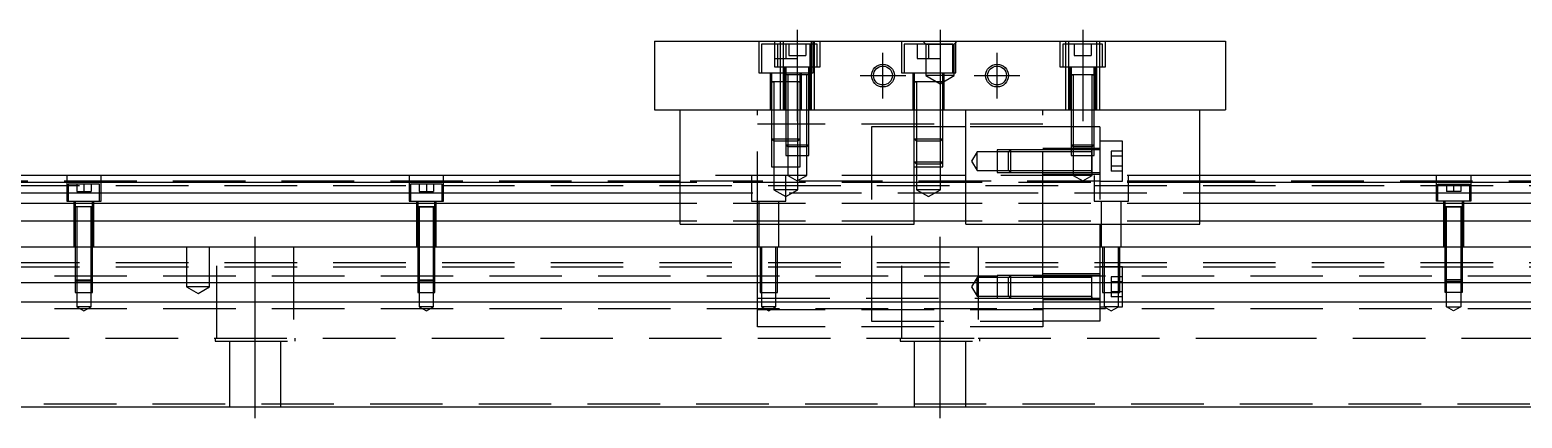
# Model space of a CAD drawing. Extents: x -11 to 1022, y -255 to 77.
# Drawn here: x 250.5 to 512, y -220.8 to -152.8 of the extents above; entities that cross this region are included whole.
import ezdxf

# ---------------------------------------------------------------- set-up
doc = ezdxf.new("R2010")
doc.units = 0
doc.linetypes.add('CENTER', pattern=[50.8, 31.75, -6.35, 6.35, -6.35])
doc.linetypes.add('DASHED', pattern=[19.05, 12.7, -6.35])
doc.layers.get('0').update_dxf_attribs({"linetype": 'CONTINUOUS'})
doc.layers.add('CENTER', color=1, linetype='CENTER')

msp = doc.modelspace()

# ---------------------------------------------------------------- linework, layer by layer
at = {"color": 7, "linetype": 'CONTINUOUS'}
for p, q in [((360, -154.8), (460, -154.8)), ((360, -154.8), (360, -166.8)), ((460, -154.8), (460, -166.8)), ((360, -166.8), (460, -166.8)), ((364.5, -186.8), (364.5, -166.8)), ((405.5, -186.8), (405.5, -166.8)), ((414.5, -186.8), (414.5, -166.8)), ((455.5, -186.8), (455.5, -166.8)), ((364.5, -178.3), (0, -178.3)), ((364.5, -179.552272), (0, -179.552272)), ((414.5, -178.3), (405.5, -178.3)), ((414.5, -179.552272), (405.5, -179.552272)), ((820, -178.3), (455.5, -178.3)), ((820, -179.552272), (455.5, -179.552272)), ((0, -181.32668), (364.5, -181.32668)), ((405.5, -181.32668), (414.5, -181.32668)), ((455.5, -181.32668), (820, -181.32668)), ((364.5, -183.223076), (0, -183.223076)), ((414.5, -183.223076), (405.5, -183.223076)), ((820, -183.223076), (455.5, -183.223076)), ((364.5, -186.277372), (0, -186.277372)), ((364.5, -186.8), (405.5, -186.8)), ((414.5, -186.277372), (405.5, -186.277372)), ((414.5, -186.8), (455.5, -186.8)), ((820, -186.277372), (455.5, -186.277372)), ((0, -190.8), (820, -190.8)), ((820, -197.1), (0, -197.1)), ((820, -200.5), (0, -200.5)), ((0, -218.8), (820, -218.8))]:
    msp.add_line(p, q, dxfattribs=at)
at = {"color": 3, "linetype": 'DASHED'}
for p, q in [((378.25, -154.8), (378.25, -160.3)), ((381.5, -155.3), (378.75, -155.3)), ((378.75, -155.3), (378.75, -160.3)), ((381, -154.8), (381, -159.3)), ((388.5, -155.3), (381.5, -155.3)), ((381.5, -155.3), (381.5, -159.3)), ((382.000006, -154.8), (382.000006, -155.3)), ((382.000006, -155.3), (382.000006, -159.3)), ((382.5, -154.8), (382.5, -166.8)), ((383, -155.3), (383, -157.8)), ((383.5, -155.3), (383.5, -157.3)), ((385, -155.3), (385, -157.3)), ((386.5, -155.3), (386.5, -157.3)), ((387.25, -159.3), (387.25, -155.3)), ((387.5, -166.8), (387.5, -154.8)), ((387.75, -160.3), (387.75, -154.8)), ((387.999994, -155.3), (387.999994, -154.8)), ((387.999994, -159.3), (387.999994, -155.3)), ((388.5, -159.3), (388.5, -155.3)), ((389, -159.3), (389, -154.8)), ((403.25, -154.8), (403.25, -160.3)), ((412.25, -155.3), (403.75, -155.3)), ((403.75, -155.3), (403.75, -160.3)), ((406, -155.3), (406, -157.8)), ((407.5, -155.3), (407, -154.8)), ((407.5, -155.3), (407.5, -160.8)), ((407.5, -155.3), (412.5, -155.3)), ((408, -155.3), (408, -157.8)), ((410, -155.3), (410, -157.8)), ((412.25, -160.3), (412.25, -155.3)), ((412.5, -155.3), (413, -154.8)), ((412.5, -160.8), (412.5, -155.3)), ((412.75, -160.3), (412.75, -154.8)), ((431, -154.8), (431, -159.3)), ((438.5, -155.3), (431.5, -155.3)), ((431.5, -155.3), (431.5, -159.3)), ((432.000006, -154.8), (432.000006, -155.3)), ((432.000006, -155.3), (432.000006, -159.3)), ((432.5, -154.8), (432.5, -166.8)), ((433.5, -155.3), (433.5, -157.3)), ((435, -155.3), (435, -157.3)), ((436.5, -155.3), (436.5, -157.3)), ((437.5, -166.8), (437.5, -154.8)), ((437.999994, -155.3), (437.999994, -154.8)), ((437.999994, -159.3), (437.999994, -155.3)), ((438.5, -159.3), (438.5, -155.3)), ((439, -159.3), (439, -154.8)), ((381, -157.8), (383, -157.8)), ((381, -159.3), (389, -159.3)), ((382.000006, -159.3), (382.000006, -166.8)), ((382.75, -159.3), (382.75, -166.8)), ((383, -157.8), (385, -157.8)), ((383, -159.3), (383, -160.7)), ((383.5, -157.3), (385, -157.3)), ((385, -157.3), (386.5, -157.3)), ((385, -157.3), (385, -157.8)), ((387, -160.7), (387, -159.3)), ((387.25, -166.8), (387.25, -159.3)), ((387.999994, -166.8), (387.999994, -159.3)), ((406, -157.8), (408, -157.8)), ((408, -157.8), (410, -157.8)), ((431, -159.3), (439, -159.3)), ((432.000006, -159.3), (432.000006, -166.8)), ((432.75, -159.3), (432.75, -166.8)), ((433, -159.3), (433, -160.7)), ((433.5, -157.3), (435, -157.3)), ((435, -157.3), (436.5, -157.3)), ((437, -160.7), (437, -159.3)), ((437.25, -166.8), (437.25, -159.3)), ((437.999994, -166.8), (437.999994, -159.3)), ((378.25, -160.3), (387.75, -160.3)), ((380.25, -160.3), (380.25, -166.8)), ((385.500006, -161.9), (380.499994, -161.9)), ((382.000006, -161.9), (380.499994, -161.9)), ((380.5, -160.3), (380.5, -161.9)), ((380.5, -161.895), (380.5, -161.9)), ((380.5, -161.9), (380.757448, -161.9)), ((380.757468, -161.9), (380.5, -161.9)), ((380.5, -161.9), (380.5, -161.905)), ((380.5, -161.9), (380.5, -166.8)), ((381.999766, -161.9), (380.757468, -161.9)), ((380.9, -161.9), (380.9, -166.8)), ((383, -161.9), (381.999766, -161.9)), ((383, -161.9), (382.000006, -161.9)), ((387.000006, -160.7), (382.999994, -160.7)), ((387.000006, -160.7), (382.999994, -160.7)), ((387.000006, -160.7), (382.999994, -160.7)), ((383, -160.695), (383, -160.7)), ((383.216708, -160.7), (383, -160.7)), ((383, -160.7), (383, -166.8)), ((383, -160.7), (383, -160.705)), ((383.35, -161.9), (383, -161.9)), ((383.350064, -161.9), (383, -161.9)), ((386.783332, -160.7), (383.216708, -160.7)), ((383.35, -160.7), (383.35, -166.8)), ((385.500006, -161.9), (383.35, -161.9)), ((385.242552, -161.9), (383.350064, -161.9)), ((385.1, -166.8), (385.1, -161.9)), ((385.5, -161.9), (385.242552, -161.9)), ((385.242602, -161.9), (385.5, -161.9)), ((385.5, -160.7), (385.5, -160.3)), ((385.5, -161.9), (385.5, -160.7)), ((385.5, -161.9), (385.5, -161.895)), ((385.5, -161.905), (385.5, -161.9)), ((385.5, -166.8), (385.5, -161.9)), ((385.75, -166.8), (385.75, -160.3)), ((386.65, -166.8), (386.65, -160.7)), ((387, -160.7), (386.783332, -160.7)), ((387, -160.7), (387, -160.695)), ((387, -166.8), (387, -160.7)), ((387, -160.705), (387, -160.7)), ((403.25, -160.3), (412.75, -160.3)), ((405.25, -160.3), (405.25, -166.8)), ((410.500006, -161.9), (405.499994, -161.9)), ((410.500006, -161.9), (405.499994, -161.9)), ((405.5, -160.3), (405.5, -161.9)), ((405.5, -161.895), (405.5, -161.9)), ((405.5, -161.9), (405.757448, -161.9)), ((405.757468, -161.9), (405.5, -161.9)), ((405.5, -161.9), (405.5, -166.8)), ((405.5, -161.9), (405.5, -161.905)), ((410.242552, -161.9), (405.757468, -161.9)), ((405.9, -161.9), (405.9, -166.8)), ((412.5, -160.8), (407.5, -160.8)), ((407.5, -160.8), (410, -162.243376)), ((410, -162.243376), (412.5, -160.8)), ((410.1, -166.8), (410.1, -161.9)), ((410.5, -161.9), (410.242552, -161.9)), ((410.242602, -161.9), (410.5, -161.9)), ((410.5, -161.9), (410.5, -160.3)), ((410.5, -161.9), (410.5, -161.895)), ((410.5, -166.8), (410.5, -161.9)), ((410.5, -161.905), (410.5, -161.9)), ((410.75, -166.8), (410.75, -160.3)), ((437.000006, -160.7), (432.999994, -160.7)), ((437.000006, -160.7), (432.999994, -160.7)), ((437.000006, -160.7), (432.999994, -160.7)), ((437.000006, -160.7), (432.999994, -160.7)), ((433, -160.695), (433, -160.7)), ((433, -160.7), (433.216462, -160.7)), ((433.216708, -160.7), (433, -160.7)), ((433, -160.7), (433, -160.705)), ((433, -160.7), (433, -166.8)), ((436.783332, -160.7), (433.216708, -160.7)), ((433.35, -160.7), (433.35, -166.8)), ((436.65, -166.8), (436.65, -160.7)), ((437, -160.7), (436.783332, -160.7)), ((436.783538, -160.7), (437, -160.7)), ((437, -160.7), (437, -160.695)), ((437, -160.705), (437, -160.7)), ((437, -166.8), (437, -160.7)), ((378, -186.8), (378, -166.8)), ((380.5, -166.8), (380.5, -171.9)), ((380.500006, -166.8), (380.500006, -171.900006)), ((380.9, -166.8), (380.9, -172.3)), ((383, -166.8), (383, -172.95)), ((383.000006, -166.8), (383.000002, -172.95)), ((383.35, -166.8), (383.35, -173.3)), ((385.1, -172.3), (385.1, -166.8)), ((385.499994, -171.900006), (385.499994, -166.8)), ((385.5, -171.9), (385.5, -166.8)), ((386.65, -173.3), (386.65, -166.8)), ((386.999998, -172.95), (386.999994, -166.8)), ((387, -172.95), (387, -166.8)), ((405.9, -166.8), (405.9, -172.3)), ((410.1, -172.3), (410.1, -166.8)), ((410.499994, -171.900006), (410.499994, -166.8)), ((410.5, -171.9), (410.5, -166.8)), ((428, -186.8), (428, -166.8)), ((433, -166.8), (433, -172.95)), ((433.000006, -166.8), (433.000006, -172.950006)), ((433.35, -166.8), (433.35, -173.3)), ((436.65, -173.3), (436.65, -166.8)), ((436.999994, -172.950006), (436.999994, -166.8)), ((437, -172.95), (437, -166.8)), ((428, -169.3), (378, -169.3)), ((398, -169.8), (398, -200.5)), ((405.5, -169.8), (398, -169.8)), ((405.9, -169.8), (405.5, -169.8)), ((410.1, -169.8), (405.9, -169.8)), ((410.5, -169.8), (410.1, -169.8)), ((414.5, -169.8), (410.5, -169.8)), ((428, -169.8), (414.5, -169.8)), ((433, -169.8), (428, -169.8)), ((433.35, -169.8), (433, -169.8)), ((436.65, -169.8), (433.35, -169.8)), ((437, -169.8), (436.65, -169.8)), ((438, -169.8), (437, -169.8)), ((438, -169.8), (438, -186.8)), ((380.5, -171.9), (383, -171.9)), ((380.5, -171.9), (380.9, -172.3)), ((380.500006, -171.900006), (380.500006, -176.8)), ((383, -172.3), (380.9, -172.3)), ((380.9, -172.3), (380.9, -176.8)), ((383, -171.9), (383.35, -171.9)), ((383.35, -172.3), (383, -172.3)), ((383.35, -171.9), (385.5, -171.9)), ((385.1, -172.3), (383.35, -172.3)), ((385.1, -172.3), (385.5, -171.9)), ((385.1, -176.8), (385.1, -172.3)), ((385.499994, -173.3), (385.499994, -171.900006)), ((405.5, -171.9), (410.5, -171.9)), ((405.5, -171.9), (405.9, -172.3)), ((410.1, -172.3), (405.9, -172.3)), ((405.9, -172.3), (405.9, -176.8)), ((410.1, -172.3), (410.5, -171.9)), ((410.1, -176.8), (410.1, -172.3)), ((410.499994, -176.8), (410.499994, -171.900006)), ((442, -172.3), (438, -172.3)), ((442, -179.3), (442, -172.3)), ((383, -172.95), (387, -172.95)), ((383, -172.95), (383.35, -173.3)), ((383.000002, -172.95), (383.000006, -174.8)), ((383.000006, -174.8), (386.999994, -174.8)), ((386.65, -173.3), (383.35, -173.3)), ((383.35, -173.3), (383.35, -174.8)), ((383.35, -174.8), (383.35, -178.3)), ((385.499994, -174.8), (385.499994, -173.3)), ((385.499994, -176.8), (385.499994, -174.8)), ((386.65, -173.3), (387, -172.95)), ((386.65, -174.8), (386.65, -173.3)), ((386.65, -178.3), (386.65, -174.8)), ((386.999994, -174.8), (386.999998, -172.95)), ((416.5, -174.15), (415.547372, -175.8)), ((416.5, -177.45), (416.5, -174.15)), ((420, -174.15), (416.5, -174.15)), ((422.35, -173.800002), (420, -173.800006)), ((420, -173.800006), (420, -177.799994)), ((422, -174.15), (420, -174.15)), ((422.35, -173.8), (422, -174.15)), ((422, -177.45), (422, -174.15)), ((428, -174.15), (422, -174.15)), ((422.35, -173.8), (422.35, -177.8)), ((428, -173.8), (422.35, -173.8)), ((428, -173.800006), (422.35, -173.800002)), ((438, -173.55), (428, -173.55)), ((433.000006, -173.8), (428, -173.8)), ((433.000006, -174.15), (428, -174.15)), ((433, -172.95), (437, -172.95)), ((433, -172.95), (433.35, -173.3)), ((433.000006, -172.950006), (433.000006, -174.8)), ((436.6, -173.8), (433.000006, -173.8)), ((436.6, -174.15), (433.000006, -174.15)), ((433.000006, -174.8), (436.999994, -174.8)), ((436.65, -173.3), (433.35, -173.3)), ((433.35, -173.3), (433.35, -174.8)), ((433.35, -174.8), (433.35, -178.3)), ((436.6, -173.8), (436.595, -173.8)), ((436.6, -174.8), (436.6, -173.799994)), ((436.6, -175.8), (436.6, -173.799994)), ((436.6, -177.800006), (436.6, -173.799994)), ((436.999994, -173.8), (436.6, -173.8)), ((436.605, -173.8), (436.6, -173.8)), ((436.6, -177.800006), (436.6, -174.8)), ((436.65, -173.3), (437, -172.95)), ((436.65, -174.8), (436.65, -173.3)), ((436.65, -178.3), (436.65, -174.8)), ((436.999994, -174.8), (436.999994, -172.950006)), ((438, -173.8), (436.999994, -173.8)), ((440, -174.06795), (440, -174.933974)), ((442, -174.06795), (440, -174.06795)), ((442, -174.933974), (440, -174.933974)), ((440, -174.933974), (440, -176.666026)), ((380.500006, -176.8), (385.499994, -176.8)), ((380.9, -176.8), (380.9, -180.8)), ((385.1, -180.8), (385.1, -176.8)), ((405.5, -175.9), (410.5, -175.9)), ((405.5, -175.9), (405.9, -176.3)), ((405.500006, -176.8), (410.499994, -176.8)), ((410.1, -176.3), (405.9, -176.3)), ((405.9, -176.8), (405.9, -180.8)), ((410.1, -176.3), (410.5, -175.9)), ((410.1, -180.8), (410.1, -176.8)), ((415.547372, -175.8), (416.5, -177.45)), ((416.5, -177.45), (420, -177.45)), ((420, -177.45), (422, -177.45)), ((422, -177.45), (428, -177.45)), ((422, -177.45), (422.35, -177.8)), ((422, -177.45), (428, -177.45)), ((428, -177.45), (436.6, -177.45)), ((440, -176.666026), (440, -177.53205)), ((442, -176.666026), (440, -176.666026)), ((442, -177.53205), (440, -177.53205)), ((37, -180.05), (770, -180.05)), ((364.5, -179.3), (40.5, -179.3)), ((257, -178.3), (257, -182.8)), ((262.75, -179.8), (257.25, -179.8)), ((257.25, -179.8), (257.25, -182.8)), ((258.75, -179.8), (258.75, -181.1)), ((260, -179.8), (260, -181.1)), ((261.25, -179.8), (261.25, -181.1)), ((262.75, -182.8), (262.75, -179.8)), ((263, -182.8), (263, -178.3)), ((317, -178.3), (317, -182.8)), ((322.75, -179.8), (317.25, -179.8)), ((317.25, -179.8), (317.25, -182.8)), ((318.75, -179.8), (318.75, -181.1)), ((320, -179.8), (320, -181.1)), ((321.25, -179.8), (321.25, -181.1)), ((322.75, -182.8), (322.75, -179.8)), ((323, -182.8), (323, -178.3)), ((383.35, -178.3), (364.5, -178.3)), ((398, -179.3), (364.5, -179.3)), ((405.5, -179.552272), (364.5, -179.552272)), ((377, -178.3), (377, -182.8)), ((383, -182.8), (383, -178.3)), ((386.65, -178.3), (383.35, -178.3)), ((383.35, -178.3), (385, -179.252628)), ((385, -179.252628), (386.65, -178.3)), ((405.5, -178.3), (386.65, -178.3)), ((438, -179.3), (398, -179.3)), ((433.35, -178.3), (414.5, -178.3)), ((455.5, -179.552272), (414.5, -179.552272)), ((420, -177.799994), (422.35, -177.799998)), ((422.35, -177.799998), (428, -177.799994)), ((422.35, -177.8), (428, -177.799998)), ((428, -177.799998), (436.605, -177.8)), ((428, -178.05), (438, -178.05)), ((436.65, -178.3), (433.35, -178.3)), ((433.35, -178.3), (435, -179.252628)), ((435, -179.252628), (436.65, -178.3)), ((436.595, -177.8), (438, -177.8)), ((455.5, -178.3), (436.65, -178.3)), ((437, -178.3), (437, -182.8)), ((438, -179.3), (442, -179.3)), ((455.5, -179.3), (442, -179.3)), ((443, -182.8), (443, -178.3)), ((770.005, -179.3), (455.5, -179.3)), ((497, -182.8), (497, -178.3)), ((497.25, -179.8), (502.75, -179.8)), ((497.25, -182.8), (497.25, -179.8)), ((498.75, -179.8), (498.75, -181.1)), ((500, -179.8), (500, -181.1)), ((501.25, -179.8), (501.25, -181.1)), ((502.75, -179.8), (502.75, -182.8)), ((503, -178.3), (503, -182.8)), ((257, -182.8), (263, -182.8)), ((258.25, -182.8), (258.25, -190.8)), ((258.5, -182.8), (258.5, -183.8)), ((258.75, -181.1), (260, -181.1)), ((260, -181.1), (261.25, -181.1)), ((261.5, -183.8), (261.5, -182.8)), ((261.75, -190.8), (261.75, -182.8)), ((317, -182.8), (323, -182.8)), ((318.25, -182.8), (318.25, -190.8)), ((318.5, -182.8), (318.5, -183.8)), ((318.75, -181.1), (320, -181.1)), ((320, -181.1), (321.25, -181.1)), ((321.5, -183.8), (321.5, -182.8)), ((321.75, -190.8), (321.75, -182.8)), ((364.5, -181.32668), (405.5, -181.32668)), ((377, -182.8), (383, -182.8)), ((378.25, -182.8), (378.25, -190.8)), ((385.1, -180.8), (380.9, -180.8)), ((380.9, -180.8), (383, -182.012436)), ((381.75, -190.8), (381.75, -182.8)), ((383, -182.012436), (385.1, -180.8)), ((410.1, -180.8), (405.9, -180.8)), ((405.9, -180.8), (408, -182.012436)), ((408, -182.012436), (410.1, -180.8)), ((414.5, -181.32668), (455.5, -181.32668)), ((437, -182.8), (443, -182.8)), ((438.25, -182.8), (438.25, -190.8)), ((441.75, -190.8), (441.75, -182.8)), ((503, -182.8), (497, -182.8)), ((498.25, -190.8), (498.25, -182.8)), ((498.5, -183.8), (498.5, -182.8)), ((500, -181.1), (498.75, -181.1)), ((501.25, -181.1), (500, -181.1)), ((501.5, -182.8), (501.5, -183.8)), ((501.75, -182.8), (501.75, -190.8)), ((259.998804, -183.8), (258.499994, -183.8)), ((261.500006, -183.8), (258.499994, -183.8)), ((258.5, -183.795), (258.5, -183.8)), ((258.624678, -183.8), (258.5, -183.8)), ((258.5, -183.8), (258.5, -183.805)), ((258.5, -183.8), (258.5, -190.8)), ((259.998804, -183.8), (258.624678, -183.8)), ((258.75, -183.8), (258.75, -190.8)), ((261.500006, -183.8), (259.998804, -183.8)), ((261.37533, -183.8), (259.998804, -183.8)), ((261.25, -190.8), (261.25, -183.8)), ((261.5, -183.8), (261.37533, -183.8)), ((261.5, -183.8), (261.5, -183.795)), ((261.5, -183.805), (261.5, -183.8)), ((261.5, -190.8), (261.5, -183.8)), ((321.500006, -183.8), (318.499994, -183.8)), ((319.998804, -183.8), (318.499994, -183.8)), ((318.5, -183.795), (318.5, -183.8)), ((318.5, -183.8), (318.62467, -183.8)), ((318.624678, -183.8), (318.5, -183.8)), ((318.5, -183.8), (318.5, -183.805)), ((318.5, -183.8), (318.5, -190.8)), ((318.62467, -183.8), (321.375392, -183.8)), ((319.998804, -183.8), (318.624678, -183.8)), ((318.75, -183.8), (318.75, -190.8)), ((321.500006, -183.8), (319.998804, -183.8)), ((321.37533, -183.8), (319.998804, -183.8)), ((321.25, -190.8), (321.25, -183.8)), ((321.5, -183.8), (321.37533, -183.8)), ((321.375392, -183.8), (321.5, -183.8)), ((321.5, -183.8), (321.5, -183.795)), ((321.5, -183.805), (321.5, -183.8)), ((321.5, -190.8), (321.5, -183.8)), ((405.5, -183.223076), (364.5, -183.223076)), ((455.5, -183.223076), (414.5, -183.223076)), ((498.499994, -183.8), (501.500006, -183.8)), ((498.499994, -183.8), (500.001196, -183.8)), ((498.5, -183.8), (498.5, -183.795)), ((498.624608, -183.8), (498.5, -183.8)), ((498.5, -183.8), (498.62467, -183.8)), ((498.5, -183.805), (498.5, -183.8)), ((498.5, -190.8), (498.5, -183.8)), ((501.37533, -183.8), (498.624608, -183.8)), ((498.62467, -183.8), (500.001196, -183.8)), ((498.75, -190.8), (498.75, -183.8)), ((500.001196, -183.8), (501.500006, -183.8)), ((500.001196, -183.8), (501.375322, -183.8)), ((501.25, -183.8), (501.25, -190.8)), ((501.375322, -183.8), (501.5, -183.8)), ((501.5, -183.8), (501.37533, -183.8)), ((501.5, -183.795), (501.5, -183.8)), ((501.5, -183.8), (501.5, -183.805)), ((501.5, -183.8), (501.5, -190.8)), ((405.5, -186.277372), (364.5, -186.277372)), ((378, -190.8), (378, -186.8)), ((455.5, -186.277372), (414.5, -186.277372)), ((428, -190.8), (428, -186.8)), ((438, -186.8), (438, -190.8)), ((258.5, -190.8), (258.5, -196.55)), ((258.500006, -190.8), (258.500002, -196.55)), ((258.75, -190.8), (258.75, -196.8)), ((261.25, -196.8), (261.25, -190.8)), ((261.499998, -196.55), (261.499994, -190.8)), ((261.5, -196.55), (261.5, -190.8)), ((278, -190.8), (278, -197.8)), ((278, -190.8), (278, -197.8)), ((282, -197.8), (282, -190.8)), ((282, -197.8), (282, -190.8)), ((283.291796, -206.8), (283.291796, -190.8)), ((296.708204, -190.8), (296.708204, -206.8)), ((318.5, -190.8), (318.5, -196.55)), ((318.500006, -190.8), (318.500002, -196.55)), ((318.75, -190.8), (318.75, -196.8)), ((321.25, -196.8), (321.25, -190.8)), ((321.499998, -196.55), (321.499994, -190.8)), ((321.5, -196.55), (321.5, -190.8)), ((378, -197.1), (378, -190.8)), ((378.500006, -190.8), (378.500006, -197.1)), ((378.75, -190.8), (378.75, -198.8)), ((381.25, -198.8), (381.25, -190.8)), ((381.499994, -197.1), (381.499994, -190.8)), ((403.291796, -206.8), (403.291796, -190.8)), ((416.708204, -190.8), (416.708204, -206.8)), ((428, -197.1), (428, -190.8)), ((438, -190.8), (438, -197.1)), ((438.500006, -190.8), (438.500006, -197.1)), ((438.75, -190.8), (438.75, -198.8)), ((441.25, -198.8), (441.25, -190.8)), ((441.499994, -197.1), (441.499994, -190.8)), ((498.5, -196.55), (498.5, -190.8)), ((498.500002, -196.55), (498.500006, -190.8)), ((498.75, -196.8), (498.75, -190.8)), ((501.25, -190.8), (501.25, -196.8)), ((501.499994, -190.8), (501.499998, -196.55)), ((501.5, -190.8), (501.5, -196.55)), ((820, -195.95), (0, -195.95)), ((37, -193.55), (770, -193.55)), ((37, -194.3), (770, -194.3)), ((422.35, -195.800002), (420, -195.800006)), ((420, -195.800006), (420, -199.799994)), ((422.35, -195.8), (422, -196.15)), ((422.35, -195.8), (422.35, -199.8)), ((428, -195.8), (422.35, -195.8)), ((428, -195.800006), (422.35, -195.800002)), ((438, -195.55), (428, -195.55)), ((436.6, -195.8), (428, -195.8)), ((436.6, -195.8), (436.595, -195.8)), ((436.6, -197.1), (436.6, -195.799994)), ((436.6, -197.8), (436.6, -195.799994)), ((436.6, -199.800006), (436.6, -195.799994)), ((436.6, -195.8), (436.6, -196.016668)), ((436.6, -196.016708), (436.6, -195.8)), ((436.605, -195.8), (436.6, -195.8)), ((438, -195.8), (436.6, -195.8)), ((436.6, -197.099824), (436.6, -196.016708)), ((438.500006, -194.3), (438, -194.3)), ((441.499994, -194.3), (438.500006, -194.3)), ((440, -196.06795), (440, -196.933974)), ((442, -196.06795), (440, -196.06795)), ((442, -194.3), (441.499994, -194.3)), ((442, -197.1), (442, -194.3)), ((258.5, -196.55), (261.5, -196.55)), ((258.5, -196.55), (258.75, -196.8)), ((258.500002, -196.55), (258.500006, -197.1)), ((258.500006, -197.1), (258.500006, -198.8)), ((261.25, -196.8), (258.75, -196.8)), ((258.75, -196.8), (258.75, -198.8)), ((261.25, -196.8), (261.5, -196.55)), ((261.25, -198.8), (261.25, -196.8)), ((261.499994, -197.1), (261.499998, -196.55)), ((261.499994, -198.8), (261.499994, -197.1)), ((282, -197.8), (278, -197.8)), ((278, -197.8), (280, -198.9547)), ((282, -197.8), (278, -197.8)), ((278, -197.8), (280, -198.9547)), ((280, -198.9547), (282, -197.8)), ((280, -198.9547), (282, -197.8)), ((318.5, -196.55), (321.5, -196.55)), ((318.5, -196.55), (318.75, -196.8)), ((318.500002, -196.55), (318.500006, -197.1)), ((318.500006, -197.1), (318.500006, -198.8)), ((321.25, -196.8), (318.75, -196.8)), ((318.75, -196.8), (318.75, -198.8)), ((321.25, -196.8), (321.5, -196.55)), ((321.25, -198.8), (321.25, -196.8)), ((321.499994, -197.1), (321.499998, -196.55)), ((321.499994, -198.8), (321.499994, -197.1)), ((378, -199.8), (378, -197.1)), ((378.500006, -197.1), (378.500006, -198.8)), ((381.499994, -198.8), (381.499994, -197.1)), ((416.5, -196.15), (415.547372, -197.8)), ((415.547372, -197.8), (416.5, -199.45)), ((416.5, -199.45), (416.5, -196.15)), ((420, -196.15), (416.5, -196.15)), ((422, -196.15), (420, -196.15)), ((422, -199.45), (422, -196.15)), ((428, -196.15), (422, -196.15)), ((436.6, -196.15), (428, -196.15)), ((428, -199.8), (428, -197.1)), ((436.6, -197.59999), (436.6, -197.099824)), ((436.6, -197.659954), (436.6, -197.1)), ((436.6, -198.00001), (436.6, -197.59999)), ((436.6, -197.940046), (436.6, -197.659954)), ((436.6, -199.79932), (436.6, -197.940046)), ((436.6, -199.583332), (436.6, -198.00001)), ((438, -197.1), (438, -200.5)), ((438.500006, -197.1), (438.500006, -198.8)), ((440, -196.933974), (440, -198.666026)), ((442, -196.933974), (440, -196.933974)), ((442, -198.666026), (440, -198.666026)), ((440, -198.666026), (440, -199.53205)), ((441.499994, -198.8), (441.499994, -197.1)), ((442, -200.5), (442, -197.1)), ((501.5, -196.55), (498.5, -196.55)), ((498.75, -196.8), (498.5, -196.55)), ((498.500006, -197.1), (498.500002, -196.55)), ((498.500006, -198.8), (498.500006, -197.1)), ((498.75, -196.8), (501.25, -196.8)), ((498.75, -198.8), (498.75, -196.8)), ((501.5, -196.55), (501.25, -196.8)), ((501.25, -196.8), (501.25, -198.8)), ((501.499998, -196.55), (501.499994, -197.1)), ((501.499994, -197.1), (501.499994, -198.8)), ((258.500006, -198.8), (261.499994, -198.8)), ((258.75, -198.8), (258.75, -201.3)), ((261.25, -201.3), (258.75, -201.3)), ((258.75, -201.3), (260, -202.021688)), ((260, -202.021688), (261.25, -201.3)), ((261.25, -201.3), (261.25, -198.8)), ((318.500006, -198.8), (321.499994, -198.8)), ((318.75, -198.8), (318.75, -201.3)), ((321.25, -201.3), (318.75, -201.3)), ((318.75, -201.3), (320, -202.021688)), ((320, -202.021688), (321.25, -201.3)), ((321.25, -201.3), (321.25, -198.8)), ((378, -199.8), (428, -199.8)), ((378, -200.5), (378, -199.8)), ((378, -204.8), (378, -200.5)), ((378.500006, -198.8), (381.499994, -198.8)), ((378.75, -198.8), (378.75, -201.3)), ((381.25, -201.3), (378.75, -201.3)), ((378.75, -201.3), (380, -202.021688)), ((380, -202.021688), (381.25, -201.3)), ((381.25, -201.3), (381.25, -198.8)), ((398, -200.5), (398, -203.8)), ((416.5, -199.45), (420, -199.45)), ((420, -199.45), (422, -199.45)), ((422, -199.45), (428, -199.45)), ((422, -199.45), (422.35, -199.8)), ((428, -199.45), (436.6, -199.45)), ((428, -199.8), (428, -200.5)), ((428, -199.8), (436.6, -199.8)), ((428, -200.05), (438, -200.05)), ((428, -200.5), (428, -204.8)), ((436.595, -199.8), (436.6, -199.8)), ((436.6, -199.583292), (436.6, -199.8)), ((436.6, -199.8), (436.6, -199.583332)), ((436.6, -199.800006), (436.6, -199.79932)), ((436.6, -199.8), (436.605, -199.8)), ((436.6, -199.8), (438, -199.8)), ((438, -200.5), (438, -203.8)), ((438, -201.3), (438.75, -201.3)), ((438.500006, -198.8), (441.499994, -198.8)), ((438.75, -198.8), (438.75, -201.3)), ((441.25, -201.3), (438.75, -201.3)), ((438.75, -201.3), (440, -202.021688)), ((442, -199.53205), (440, -199.53205)), ((440, -202.021688), (441.25, -201.3)), ((441.25, -201.3), (441.25, -198.8)), ((441.25, -201.3), (442, -201.3)), ((442, -201.3), (442, -200.5)), ((501.499994, -198.8), (498.500006, -198.8)), ((498.75, -201.3), (498.75, -198.8)), ((498.75, -201.3), (501.25, -201.3)), ((500, -202.021688), (498.75, -201.3)), ((501.25, -201.3), (500, -202.021688)), ((501.25, -198.8), (501.25, -201.3)), ((820, -201.65), (0, -201.65)), ((428, -201.808332), (378, -201.808332)), ((398, -203.8), (428, -203.8)), ((438, -203.8), (428, -203.8)), ((428, -204.8), (378, -204.8)), ((73.291796, -206.8), (403.291796, -206.8)), ((283, -206.8), (283, -207.3)), ((283, -207.3), (297, -207.3)), ((285.5, -207.3), (285.5, -218.8)), ((294.5, -218.8), (294.5, -207.3)), ((297, -207.3), (297, -206.8)), ((403, -206.8), (403, -207.3)), ((403, -207.3), (417, -207.3)), ((403.291796, -206.8), (416.708204, -206.8)), ((405.5, -207.3), (405.5, -218.8)), ((414.5, -218.8), (414.5, -207.3)), ((416.708204, -206.8), (463.291796, -206.8)), ((417, -207.3), (417, -206.8)), ((463.291796, -206.8), (763.291796, -206.8)), ((62.499994, -218.3), (820, -218.3))]:
    msp.add_line(p, q, dxfattribs=at)
at = {"color": 3, "linetype": 'CONTINUOUS'}
for centre in [(400, -160.8), (420, -160.8)]:
    msp.add_circle(centre, 2, dxfattribs=at)
at = {"color": 7, "linetype": 'CONTINUOUS'}
for centre in [(400, -160.8), (420, -160.8)]:
    msp.add_circle(centre, 1.65, dxfattribs=at)
at = {"layer": 'CENTER', "color": 1, "linetype": 'CENTER'}
for p, q in [((385, -152.8), (385, -168.8)), ((410, -152.8), (410, -164.243376)), ((435, -152.8), (435, -168.8)), ((400, -164.8), (400, -156.8)), ((420, -164.8), (420, -156.8)), ((396, -160.8), (404, -160.8)), ((416, -160.8), (424, -160.8)), ((290, -220.8), (290, -188.8)), ((410, -220.8), (410, -188.8))]:
    msp.add_line(p, q, dxfattribs=at)

doc.saveas('drawing.dxf')
